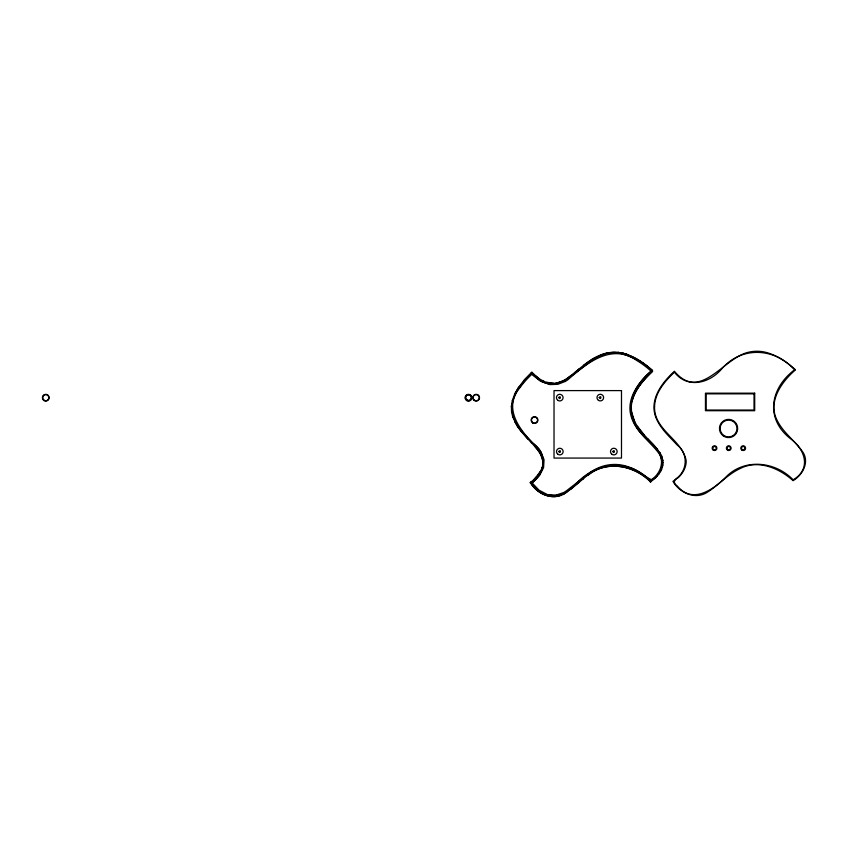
<?xml version="1.0" encoding="UTF-8"?>
<svg xmlns="http://www.w3.org/2000/svg" width="848" height="848" viewBox="0 0 848 848"><rect width="100%" height="100%" fill="white"/><g stroke="black" fill="none" stroke-linecap="round" stroke-linejoin="round"><path stroke-width="1.27" d="M663.03 462.573L662.394 467.142M542.741 465.234L542.943 462.775M511.365 406.362L512.372 400.245M631.325 405.895C632.661 391.829 642.614 380.678 652.398 371.35L652.61 370.746L652.441 371.477C644.014 379.491 635.862 388.532 632.396 399.874M662.85 464.821L661.673 469.188M542.243 467.428L542.741 465.064M541.49 469.527L542.243 467.269M512.372 400.415L514.747 393.917L518.658 387.154M660.751 471.138L661.673 469.029M541.49 469.357L538.162 475.124M514.747 394.076L518.658 387.324L524.297 379.957L531.834 372.283L538.713 378.484M660.751 470.969L658.44 474.657M540.536 471.35L534.07 479.533M520.545 386.964C500.818 409.499 522.336 433.296 538.872 449.08A36.04 36.04 0 0 1 540.897 451.867L544.045 459.711L543.579 467.651L539.625 475.421L532.141 482.925L539.021 490.155L547.214 494.511L555.557 495.296L563.74 492.508A37.927 37.927 0 0 0 566.697 490.632L574.107 484.833M659.659 472.792L655.748 477.668L650.511 481.865C634.092 465.51 606.415 459.552 587.749 475.601M536.826 476.565L534.07 479.364A42.803 42.803 0 0 1 530.382 482.406C537.272 495.274 555.684 501.963 567.588 491.501M657.126 476.067L650.511 481.696C632.735 463.199 601.868 459.881 583.318 478.95M524.297 380.116L531.834 372.442L534.145 374.774M531.346 372.42L532.321 372.473M579.375 368.657L567.641 378.293M575.294 372.261C583.774 364.926 592.561 357.379 603.447 353.934A36.782 36.782 0 0 1 621.817 353.022C633.498 355.588 643.515 362.615 652.398 370.353L652.398 370.512C643.515 362.774 633.498 355.757 621.817 353.192A36.782 36.782 0 0 0 603.447 354.093L592.985 358.831L583.668 365.329M574.711 484.325L591.915 471.244A59.498 59.498 0 0 1 595.381 469.315C605.536 463.803 617.991 462.86 628.803 467.036C637.145 469.304 644.522 476.534 651.328 479.671C660.74 473.884 665.5 460.125 657.317 451.369A43.1 43.1 0 0 0 656.511 450.341C646.812 438.914 633.424 428.95 630.403 413.4C627.393 396.504 639.35 381.801 650.946 371.032L649.176 369.495A87.196 87.196 0 0 0 636.774 360.495C611.514 342.772 586.519 363.273 567.863 379.787A39.262 39.262 0 0 1 565.075 381.536M579.11 482.226L564.026 493.896M571.266 488.904L583.318 478.781M571.393 375.314L564.026 380.561L556.065 383.264M530.488 482.12L530.276 483.01M650.925 481.887L650.109 481.844M565.065 381.526L557.761 384.335L549.981 384.589L540.674 381.303L531.781 374.35L529.618 376.438A84.005 84.005 0 0 0 520.502 386.942M564.026 380.402C557.412 384.112 548.995 384.536 542.402 380.551M560.74 495.232C551.158 499.048 540.452 494.458 533.901 487.144M624.775 353.733L621.923 353.733A43.704 43.704 0 0 1 628.05 355.503L628.061 354.782L624.775 353.733A40.227 40.227 0 0 0 617.938 352.439C629.121 355.535 643.272 361.269 651.942 370.852C627.88 389.094 622.326 419.113 647.268 439.243C662.574 450.214 669.21 469.792 650.564 480.858C628.379 458.09 596.133 461.386 575.644 484.25C563.814 499.016 541.745 499.854 531.59 483.159C544.798 473.767 548.624 453.903 532.692 443.016C523.704 433.657 512.945 423.449 512.033 409.679C511.323 394.998 521.838 382.713 531.802 373.237C563.348 408.842 587.028 343.175 621.679 353.69M553.553 383.296L546.568 382.257M544.427 381.653L540.494 379.48M540.494 379.639L535.533 375.855M647.755 438.776L660.062 452.949M531.346 442.741L520.683 430.879L514.8 421.912M531.346 442.582L537.621 449.673L541.374 455.556M527.774 439.041L517.503 426.692L512.764 416.993M657.688 449.652L644.109 434.844L637.399 426.3M534.685 446.112L539.975 452.79L542.805 460.559M644.109 435.013C638.067 428.335 632.82 420.449 631.474 411.375M532.639 485.862L530.382 482.565M660.062 452.79L662.352 457.994M634.686 421.795L631.474 411.545L631.325 405.736M661.429 455.344L662.871 460.4M511.556 411.768L512.764 417.163M542.296 457.931L542.943 462.944M662.871 460.241L663.03 462.743M511.365 406.192L511.556 411.927M621.446 353.627A43.322 43.322 0 0 1 628.05 355.513M617.938 352.418A41.997 41.997 0 0 1 628.05 354.803M654.561 406.605C653.723 430.021 682.025 439.455 686.17 460.528C686.541 467.036 682.947 473.025 678.506 477.488C673.757 479.915 672.676 482.862 677.319 486.031C692.71 504.581 713.709 489.434 726.556 476.375C745.222 458.005 775.687 461.641 793.145 479.83C811.79 468.764 805.144 449.186 789.838 438.204C764.896 418.085 770.45 388.066 794.523 369.823C775.178 347.913 742.212 345.899 722.379 368.149C710.02 383.296 687.77 389.211 674.372 372.208C664.843 381.303 654.953 392.698 654.561 406.605M795.191 369.823L795.021 370.269C781.252 382.204 767.387 402.143 777.266 420.608C783.351 432.809 794.936 440.769 802.632 451.761C809.808 462.001 802.653 475.039 793.092 480.668C779.089 468.054 758.038 459.213 739.986 468.626C727.383 474.509 718.341 485.544 706.596 492.699C694.618 499.864 679.407 492.561 672.952 481.367A42.803 42.803 0 0 0 676.651 478.336C687.548 470.28 688.3 453.563 677.255 445.083C668.998 436.201 659.405 427.752 655.334 415.965C649.706 398.624 662.383 382.321 674.404 371.254C699.579 401.411 721.902 360.538 746.028 352.906A36.782 36.782 0 0 1 764.387 351.994C776.068 354.559 786.096 361.587 794.968 369.325L795.191 369.823M558.684 397.564C560.358 401.146 561.429 394.511 558.705 397.468M558.737 451.496C560.475 455.111 561.429 448.306 558.737 451.496M599.218 397.521C600.978 401.125 601.921 394.331 599.218 397.521M612.744 451.496C614.524 455.111 615.351 448.295 612.744 451.496M621.489 390.599L554.02 390.599L554.02 458.068L621.489 458.068L621.489 390.599M754.699 393.175L705.451 393.175L705.451 410.718L754.699 410.718L754.699 393.175M754.031 393.854L706.13 393.854L706.13 410.04L754.031 410.04L754.031 393.854M44.085 400.616A3.371 3.371 0 0 0 49.142 397.701A3.371 3.371 0 0 0 44.085 394.776A3.371 3.371 0 0 0 44.085 400.616M44.244 400.341A3.053 3.053 0 0 0 48.824 397.701A3.053 3.053 0 0 0 44.244 395.051A3.053 3.053 0 0 0 44.244 400.341M466.792 400.616A3.371 3.371 0 0 0 471.848 397.701A3.371 3.371 0 0 0 466.792 394.776A3.371 3.371 0 0 0 466.792 400.616M466.951 400.341A3.053 3.053 0 0 0 471.53 397.701A3.053 3.053 0 0 0 466.951 395.051A3.053 3.053 0 0 0 466.951 400.341M474.276 400.489A3.371 3.371 0 0 0 479.533 397.935A3.371 3.371 0 0 0 474.7 394.659A3.371 3.371 0 0 0 474.276 400.489M474.647 400.341A3.053 3.053 0 0 0 479.226 397.701A3.053 3.053 0 0 0 474.647 395.051A3.053 3.053 0 0 0 474.647 400.341M467.015 399.991A2.809 2.809 0 0 0 471.308 397.691A2.809 2.809 0 0 0 467.163 395.115A2.809 2.809 0 0 0 467.015 399.991M532.841 422.982A3.371 3.371 0 0 0 537.897 420.057A3.371 3.371 0 0 0 532.841 417.142A3.371 3.371 0 0 0 532.841 422.982M533 422.707A3.053 3.053 0 0 0 537.579 420.057A3.053 3.053 0 0 0 533 417.417A3.053 3.053 0 0 0 533 422.707M713.338 450.203A2.364 2.364 0 0 0 716.878 448.157A2.364 2.364 0 0 0 713.338 446.112A2.364 2.364 0 0 0 713.338 450.203M727.563 450.203A2.364 2.364 0 0 0 731.103 448.157A2.364 2.364 0 0 0 727.563 446.112A2.364 2.364 0 0 0 727.563 450.203M742.011 450.203A2.364 2.364 0 0 0 745.562 448.157A2.364 2.364 0 0 0 742.011 446.112A2.364 2.364 0 0 0 742.011 450.203M723.312 435.936A9.105 9.105 0 0 0 737.633 429.311A9.105 9.105 0 0 0 724.733 420.226A9.105 9.105 0 0 0 723.312 435.936M724.34 435.798A8.438 8.438 0 0 0 736.997 428.494A8.438 8.438 0 0 0 724.34 421.191A8.438 8.438 0 0 0 724.34 435.798M713.55 449.535A1.685 1.685 0 0 0 716.2 448.306A1.685 1.685 0 0 0 713.815 446.631A1.685 1.685 0 0 0 713.55 449.535M727.775 449.535A1.685 1.685 0 0 0 730.425 448.306A1.685 1.685 0 0 0 728.029 446.631A1.685 1.685 0 0 0 727.775 449.535M742.223 449.535A1.685 1.685 0 0 0 744.873 448.306A1.685 1.685 0 0 0 742.488 446.631A1.685 1.685 0 0 0 742.223 449.535M611.959 454.327A3.328 3.328 0 0 0 617.143 451.804A3.328 3.328 0 0 0 612.362 448.581A3.328 3.328 0 0 0 611.959 454.327M557.963 454.327A3.328 3.328 0 0 0 563.136 451.804A3.328 3.328 0 0 0 558.366 448.581A3.328 3.328 0 0 0 557.963 454.327M557.91 400.394A3.328 3.328 0 0 0 563.083 397.86A3.328 3.328 0 0 0 558.313 394.638A3.328 3.328 0 0 0 557.91 400.394M598.444 400.351A3.328 3.328 0 0 0 603.617 397.829A3.328 3.328 0 0 0 598.847 394.606A3.328 3.328 0 0 0 598.444 400.351"/></g></svg>
